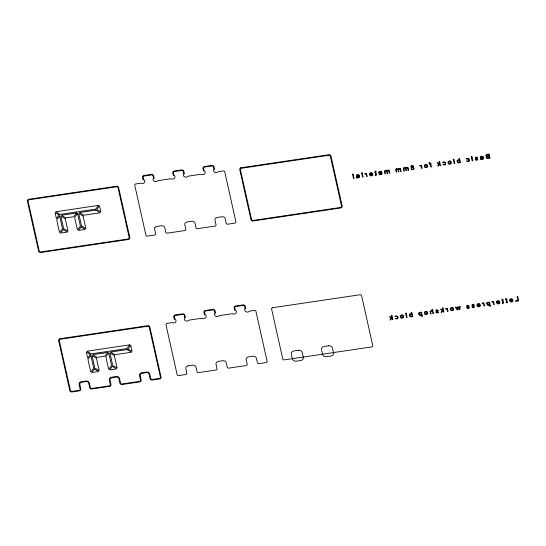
<?xml version="1.0" encoding="UTF-8"?>
<svg xmlns="http://www.w3.org/2000/svg" width="546" height="546" viewBox="0 0 546 546"><rect width="100%" height="100%" fill="white"/><g stroke="black" fill="none" stroke-linecap="round" stroke-linejoin="round"><path stroke-width="0.82" d="M437.694 310.701C436.554 310.851 434.596 312.51 437.018 313.022C441.427 311.015 435.988 313.486 436.595 311.875A3.208 2.778 4.9 0 1 437.025 311.684C441.12 309.923 434.275 309.002 436.261 310.845M468.495 306.135L467.826 306.49M476.788 158.156C474.89 158.053 474.576 160.592 476.897 160.251C479.975 158.306 475.621 160.736 475.948 159.139A3.208 2.778 4.9 0 1 476.378 158.947C480.494 157.2 473.512 156.306 475.614 158.115M473.491 305.535C471.567 305.439 471.307 307.985 473.607 307.63C476.638 305.623 472.379 308.128 472.652 306.524A3.208 2.778 4.9 0 1 473.082 306.333C477.197 304.6 470.181 303.672 472.317 305.494M467.97 306.429C465.711 306.518 466.762 309.173 468.652 308.34C471.232 306.238 466.926 309.043 467.396 307.302A3.208 2.778 4.9 0 1 467.826 307.111C471.956 305.391 465.015 304.45 467.062 306.272M370.195 174.959C368.755 176.085 373.43 176.495 372.829 174.338C372.932 172.051 368.85 172.181 369.478 174.522M477.723 305.897C476.276 307.064 481.081 307.398 480.343 305.187C480.35 302.955 476.371 303.18 477.006 305.46M497.269 302.996C495.823 304.115 500.505 304.531 499.897 302.375C500.006 300.082 495.911 300.225 496.546 302.559M510.394 301.051C508.954 302.218 513.752 302.552 513.015 300.341C513.028 298.109 509.036 298.334 509.677 300.607M358.811 175.525L359.384 175.362M381.32 172.188L381.9 172.017M482.76 157.132L483.333 156.968M502.661 302.812L502.334 303.323M506.401 302.252L506.081 302.764M372.085 173.826L370.004 174.133A1.201 1.037 4.9 0 1 370.079 173.553A1.085 0.942 4.9 0 1 372.085 173.826M369.512 174.659L372.208 174.263A1.194 1.037 4.9 0 1 370.065 175.027M356.702 178.037L357.296 177.948A1.167 1.01 4.9 0 0 357.35 177.539C359.493 178.842 360.647 175.71 358.688 175.969A3.194 2.771 4.9 0 0 358.408 175.962L358.156 175.969M477.532 305.071L479.606 304.764A1.085 0.942 4.9 0 0 477.62 304.497A1.201 1.037 4.9 0 0 477.552 305.064M510.203 300.218L512.284 299.911A1.085 0.942 4.9 0 0 510.292 299.645A1.201 1.037 4.9 0 0 510.223 300.218M477.04 305.596L479.736 305.194M496.58 302.696L499.283 302.293M509.711 300.75L512.407 300.348M188.158 365.861L192.656 365.192A2.867 2.484 4.9 0 1 196.014 367.233L197.092 372.044L198.123 372.672L216.421 369.956L217.11 369.076L216.032 364.257A2.819 2.443 4.9 0 1 216.202 362.851L216.878 362.012A2.976 2.58 4.9 0 1 218.359 361.384L222.857 360.715A2.867 2.484 4.9 0 1 226.215 362.749L227.293 367.567L228.324 368.188L246.621 365.472L247.311 364.592L246.232 359.78A2.819 2.443 4.9 0 1 246.403 358.367L247.079 357.534A2.976 2.58 4.9 0 1 248.56 356.9L253.057 356.231A2.867 2.484 4.9 0 1 256.415 358.265L257.494 363.083L258.524 363.711L266.503 362.524L267.192 361.643L255.856 310.981L254.825 310.353L249.488 311.152A2.641 2.286 4.9 0 1 245.83 311.691A2.641 2.286 4.9 0 1 245.113 308.497L244.553 305.992L243.523 305.364L235.387 306.572L234.691 307.453L235.251 309.964A2.641 2.286 4.9 0 1 235.968 313.158A2.641 2.286 4.9 0 1 232.303 313.697L219.287 315.629A2.641 2.286 4.9 0 1 215.629 316.175A2.641 2.286 4.9 0 1 214.912 312.981L214.353 310.476L213.322 309.848L205.187 311.056L204.491 311.937L205.05 314.441A2.641 2.286 4.9 0 1 205.767 317.635A2.641 2.286 4.9 0 1 202.109 318.181L189.087 320.113A2.641 2.286 4.9 0 1 185.428 320.659A2.641 2.286 4.9 0 1 184.712 317.458L184.152 314.953L183.122 314.332L174.986 315.54L174.29 316.421L174.85 318.925A2.641 2.286 4.9 0 1 175.798 321.758A2.839 2.457 4.9 0 1 174.911 322.706L173.621 323.041L172.522 322.57L166.571 323.457L165.875 324.338L177.211 375L178.242 375.621L186.22 374.44L186.909 373.56L185.831 368.741A2.819 2.443 4.9 0 1 186.002 367.328L186.677 366.496A2.976 2.58 4.9 0 1 188.158 365.861M375.443 174.795L375.266 175.286M380.705 173.068C382.801 173.027 380.835 174.911 379.92 173.737A1.474 1.276 4.9 0 1 379.702 173.212M459.104 160.326L457.671 160.613L458.128 162.278A0.962 0.839 4.9 0 0 459.616 161.964M437.742 310.49L436.902 310.217A0.785 0.682 4.9 0 0 436.186 310.845M459.193 308.606L458.121 306.668L457.487 306.756L457.371 309.254L456.026 306.975L455.405 307.07L457.193 310.019L457.889 309.91L458.005 307.425L459.254 309.712L459.855 309.623L460.278 306.347L459.657 306.436L459.302 308.804M477.095 157.76L476.255 157.48A0.785 0.682 4.9 0 0 475.539 158.108M473.805 305.139L473.013 304.859A0.785 0.682 4.9 0 0 472.249 305.494M468.543 305.917L467.704 305.644A0.785 0.682 4.9 0 0 466.987 306.272M424.413 313.302C424.46 315.404 428.869 314.851 427.579 312.394A1.658 1.44 4.9 0 0 426.822 311.548M424.392 166.339C424.597 168.714 428.835 167.806 427.573 165.499A1.658 1.44 4.9 0 0 426.815 164.66M450.32 309.384C450.532 311.759 454.763 310.851 453.508 308.545A1.658 1.44 4.9 0 0 452.75 307.705M480.535 158.313L480.343 157.46A2.812 2.437 4.9 0 1 480.296 157.139M507.152 301.672L506.749 299.877L507.104 299.392L505.821 298.471L506.06 299.549L505.466 299.638L506.156 299.966L506.599 302.04M459.821 162.299L460.483 162.633L459.52 158.354L458.927 158.442L459.275 159.985L458.074 159.725L457.104 160.463L457.084 161.684L457.76 162.647A1.372 1.194 4.9 0 0 459.903 162.339M407.548 167.758L407.446 167.294L407.978 167.213L408.674 170.325L408.08 170.413C408.592 167.021 404.443 167.035 406.565 170.632L405.971 170.721C406.633 167.131 402.122 167.636 404.456 170.946L403.863 171.035L403.385 168.912A1.263 1.092 4.9 0 1 404.217 167.588M400 168.878L399.897 168.414L400.436 168.332L401.133 171.444L400.539 171.533C401.037 168.12 396.867 168.188 399.024 171.758L398.43 171.84C398.914 168.195 394.581 168.816 396.915 172.065L396.321 172.154L395.843 170.031M388.718 170.55L388.609 170.086L389.148 170.004L389.844 173.116L389.25 173.205C389.673 169.704 385.565 169.956 387.735 173.43L387.141 173.519C387.762 169.867 383.265 170.495 385.626 173.744L385.032 173.833L384.555 171.71M412.155 316.27L412.81 316.605L411.855 312.326L411.261 312.414L411.602 313.957L410.367 313.704L409.425 314.462L409.411 315.649L410.087 316.612A1.372 1.194 4.9 0 0 412.237 316.311M214.639 169.485L213.909 166.223L212.449 165.336L203.801 166.619L202.819 167.868L203.549 171.137M245.85 308.94L245.12 305.678L243.653 304.791L235.012 306.074L234.022 307.323L234.753 310.592M184.439 173.969L183.709 170.7L182.248 169.82L173.601 171.103L172.618 172.352L173.348 175.614M215.65 313.424L214.919 310.162L213.459 309.275L204.811 310.558L203.822 311.807L204.559 315.069M154.238 178.453L153.508 175.184L152.047 174.297L143.4 175.58L142.417 176.829L143.148 180.098M185.449 317.909L184.719 314.639L183.258 313.752L174.611 315.035L173.621 316.284L174.358 319.553M480.555 158.401L480.657 158.9A2.3 1.993 4.9 0 1 480.692 159.644L481.244 159.555A1.167 1.01 4.9 0 0 481.299 159.139C483.558 160.456 484.486 157.241 482.637 157.569A3.194 2.771 4.9 0 0 482.357 157.569L482.104 157.576A6.525 5.658 4.9 0 1 480.985 157.569M378.91 172.516L379.224 173.956A2.3 1.993 4.9 0 1 379.252 174.7L379.804 174.604A1.167 1.01 4.9 0 0 379.866 174.194C381.9 175.512 383.231 172.447 381.204 172.625A3.194 2.771 4.9 0 0 380.924 172.625L380.671 172.625A6.525 5.658 4.9 0 1 379.545 172.625M375.791 174.556L375.341 172.481L374.658 172.154L375.252 172.072L375.006 170.987L376.29 171.915L375.935 172.393L376.337 174.188A3.324 2.88 4.9 0 1 376.426 174.781M502.859 302.593L502.416 300.518L501.726 300.191L502.32 300.102L502.081 299.024L503.357 299.952L503.009 300.43L503.412 302.225A3.324 2.88 4.9 0 1 503.494 302.812M357.125 176.378A5.46 4.737 4.9 0 0 358.19 176.399C360.203 176.276 358.415 178.289 357.412 177.081A1.474 1.276 4.9 0 1 357.186 176.556M356.743 178.044A2.3 1.993 4.9 0 0 356.702 177.3L356.395 175.86A2.812 2.437 4.9 0 1 356.347 175.532M356.306 175.519A1.611 1.392 4.9 0 1 359.248 175.423M358.886 175.484A1.147 0.99 4.9 0 0 357.07 175.341A0.723 0.628 4.9 0 0 357.023 175.812M358.156 175.955A6.525 5.658 4.9 0 1 357.036 175.962M366.148 174.338A0.751 0.655 4.9 0 0 364.981 174.194C363.977 172.754 366.775 174.201 366.045 173.437L366.55 173.362L367.246 176.474L366.653 176.556L366.284 174.938A2.423 2.102 4.9 0 0 366.073 174.379M376.563 174.897A1.283 1.112 4.9 0 1 375.286 175.205M380.698 173.055A5.46 4.737 4.9 0 1 379.634 173.034M378.917 172.516A2.812 2.437 4.9 0 1 378.863 172.195M378.822 172.174A1.611 1.392 4.9 0 1 381.756 172.079M381.401 172.14A1.147 0.99 4.9 0 0 379.586 172.004A0.723 0.628 4.9 0 0 379.538 172.468M385.421 170.475A1.379 1.194 4.9 0 1 386.643 170.898M386.575 170.871A1.188 1.031 4.9 0 1 388.636 170.605M384.493 171.724A1.263 1.092 4.9 0 1 385.387 170.379M396.703 168.803A1.379 1.194 4.9 0 1 397.932 169.226M397.863 169.199A1.188 1.031 4.9 0 1 399.925 168.926M395.782 170.045A1.263 1.092 4.9 0 1 396.669 168.707M404.252 167.683A1.379 1.194 4.9 0 1 405.473 168.107M405.405 168.079A1.188 1.031 4.9 0 1 407.466 167.806M413.076 167.199A1.481 1.283 4.9 0 1 413.902 169.048A1.481 1.283 4.9 0 1 411.684 169.397A1.481 1.283 4.9 0 1 411.609 167.431M411.623 167.513A1.263 1.092 4.9 0 1 411.104 165.95A1.263 1.092 4.9 0 1 412.933 165.684A1.263 1.092 4.9 0 1 413.104 167.301M421.068 166.189A0.751 0.655 4.9 0 0 419.901 166.045C418.898 164.605 421.696 166.052 420.959 165.288L421.464 165.213L422.16 168.318L421.567 168.407L421.205 166.789A2.423 2.102 4.9 0 0 420.993 166.23M424.378 166.339A1.781 1.542 4.9 0 1 426.849 164.585M450.457 161.145A1.658 1.44 4.9 0 1 451.201 161.991C452.477 164.223 448.341 165.233 448.048 162.899A1.781 1.542 4.9 0 1 450.498 161.077M459.131 160.306A1.563 1.358 4.9 0 1 459.561 161.138A2.109 1.829 4.9 0 1 459.63 161.957M481.074 157.985A5.46 4.737 4.9 0 0 482.138 157.999C484.234 157.978 482.248 159.848 481.36 158.688A1.474 1.276 4.9 0 1 481.135 158.156M480.255 157.118A1.611 1.392 4.9 0 1 483.196 157.023M482.835 157.091A1.147 0.99 4.9 0 0 481.019 156.948A0.723 0.628 4.9 0 0 480.971 157.419M402.791 315.117A1.658 1.44 4.9 0 1 403.535 315.963C404.825 318.25 400.566 319.198 400.361 316.796A1.781 1.542 4.9 0 1 402.825 315.042M424.385 313.233A1.781 1.542 4.9 0 1 426.856 311.479M447.003 309.234A0.751 0.655 4.9 0 0 445.836 309.091C444.833 307.651 447.631 309.097 446.894 308.333L447.399 308.258L448.095 311.363L447.502 311.452L447.14 309.835A2.423 2.102 4.9 0 0 446.928 309.275M450.313 309.384A1.781 1.542 4.9 0 1 452.784 307.63M479.77 305.187A1.194 1.037 4.9 0 1 477.593 305.965M483.449 303.822A0.751 0.655 4.9 0 0 482.282 303.678C481.279 302.245 484.077 303.692 483.34 302.921L483.845 302.846L484.541 305.958L483.947 306.047L483.585 304.429A2.423 2.102 4.9 0 0 483.374 303.863M493.222 302.375A0.751 0.655 4.9 0 0 492.055 302.231C491.045 300.791 493.85 302.238 493.113 301.474L493.618 301.399L494.314 304.504L493.72 304.593L493.359 302.975A2.423 2.102 4.9 0 0 493.147 302.416M497.167 301.597A1.085 0.942 4.9 0 1 499.16 301.856L497.072 302.17A1.201 1.037 4.9 0 1 497.153 301.59M499.31 302.286A1.194 1.037 4.9 0 1 497.14 303.064M503.63 302.934A1.283 1.112 4.9 0 1 502.361 303.242M507.377 302.382A1.283 1.112 4.9 0 1 506.101 302.682M507.138 301.672A3.324 2.88 4.9 0 1 507.241 302.259M512.441 300.341A1.194 1.037 4.9 0 1 510.264 301.112M430.105 311.513L430.603 313.964L431.197 313.875C428.685 310.21 433.742 310.285 432.862 313.629L433.456 313.541L432.493 309.261L431.9 309.35C433.79 311.725 429.893 309.869 430.105 311.473M485.858 155.364L486.786 156.402L486.049 157.296L486.616 158.34L490.062 158.244L489.107 153.965L486.561 154.422L485.858 155.323M418.707 313.609C418.393 316.741 422.577 314.018 421.867 316.489L422.461 316.4L421.498 312.1L420.939 312.182C421.15 312.667 418.509 311.773 418.707 313.609M486.725 303.515C486.411 306.647 490.595 303.924 489.885 306.395L490.479 306.306L489.516 302.006L488.957 302.088C489.216 302.614 486.486 301.651 486.725 303.515M398.054 317.656C398.205 320.522 393.413 317.806 395.932 318.461C397.229 319.226 398.048 317.24 396.962 316.468C391.7 317.567 397.85 313.684 398.054 317.656M445.727 163.691C445.952 166.407 441.148 164.08 443.502 164.421C444.662 165.315 445.782 163.513 444.751 162.612C439.455 163.322 445.434 159.835 445.727 163.691M469.369 160.183C469.56 163.036 464.714 160.353 467.212 160.961C468.407 161.746 469.355 159.971 468.393 159.104C462.933 159.766 469.246 156.395 469.369 160.183M486.527 155.364L487.052 156.054L488.861 155.876L488.561 154.559L486.534 155.317M409.916 314.946L410.455 316.243A0.962 0.839 4.9 0 0 411.95 315.929A2.109 1.829 4.9 0 0 411.896 315.11A1.563 1.358 4.9 0 0 411.466 314.278L410.442 314.168L409.916 314.946M421.369 314.155C418.25 317.922 419.369 309.07 421.369 314.155M486.711 157.289L487.325 158.047L489.298 157.849L488.97 156.368L487.168 156.702L486.711 157.289M489.387 304.061C486.343 307.889 487.298 298.969 489.387 304.061M403.125 316.844C399.706 320.673 401.126 311.793 403.125 316.844M427.149 166.38C423.641 170.209 425.211 161.336 427.149 166.38M427.149 313.274C423.751 317.096 425.143 308.237 427.149 313.274M450.791 162.872C447.31 166.687 448.839 157.835 450.791 162.872M453.084 309.425C449.713 313.274 451.051 304.368 453.084 309.425M79.75 383.756L80.876 389.523L79.893 390.772L71.41 392.035L69.943 391.148L58.511 340.042L59.494 338.793L148.259 325.614L149.727 326.501L161.166 377.607L160.176 378.863L151.692 380.118L150.232 379.231L149.099 374.194A2.239 1.938 4.9 0 0 146.478 372.604L141.98 373.273A2.348 2.034 4.9 0 0 140.813 373.764L140.11 375.17L141.278 380.562L140.295 381.811L121.492 384.602L120.031 383.715L118.898 378.671A2.239 1.938 4.9 0 0 116.278 377.088L111.78 377.75A2.348 2.034 4.9 0 0 110.613 378.248L109.91 379.647L111.077 385.039L110.094 386.295L91.291 389.08L89.831 388.199L88.698 383.155A2.239 1.938 4.9 0 0 86.077 381.565L81.579 382.234A2.348 2.034 4.9 0 0 80.412 382.732L79.75 383.756M439.175 164.128L438.37 165.916L437.667 166.018L438.691 163.841L437.121 162.885L437.885 162.776L439.557 163.82L439.018 161.398L439.612 161.309L440.567 165.588L439.974 165.677L439.175 164.128M391.509 318.1L390.704 319.881L390.001 319.99L391.025 317.806L389.448 316.857L390.219 316.741L391.892 317.786L391.352 315.37L391.946 315.281L392.902 319.56L392.308 319.642L391.509 318.1M442.594 310.517L441.789 312.298L441.086 312.408L442.11 310.224L440.54 309.275L441.305 309.159L442.977 310.203L442.437 307.787L443.031 307.698L443.987 311.978L443.393 312.066L442.594 310.517M155.078 227.429L154.791 227.873A2.819 2.443 4.9 0 0 154.627 229.286L155.706 234.104L155.009 234.985L147.031 236.165L146 235.544L134.664 184.882L135.36 184.002L141.312 183.115L142.41 183.586L143.707 183.251A2.839 2.457 4.9 0 0 144.588 182.303A2.641 2.286 4.9 0 0 143.646 179.47L143.079 176.965L143.775 176.085L151.911 174.877L152.941 175.498L153.501 178.003A2.641 2.286 4.9 0 0 154.218 181.204A2.641 2.286 4.9 0 0 157.883 180.658L170.898 178.726A2.641 2.286 4.9 0 0 174.556 178.18A2.641 2.286 4.9 0 0 173.846 174.986L173.28 172.481L173.976 171.601L182.111 170.393L183.142 171.021L183.702 173.526A2.641 2.286 4.9 0 0 184.418 176.72A2.641 2.286 4.9 0 0 188.083 176.174L201.099 174.242A2.641 2.286 4.9 0 0 204.757 173.703A2.641 2.286 4.9 0 0 204.04 170.502L203.481 167.997L204.177 167.117L212.312 165.909L213.343 166.537L213.902 169.042A2.641 2.286 4.9 0 0 214.619 172.236A2.641 2.286 4.9 0 0 218.277 171.697L223.621 170.898L224.652 171.526L235.988 222.188L235.292 223.068L227.32 224.256L226.283 223.628L225.205 218.81A2.867 2.484 4.9 0 0 221.847 216.776L217.349 217.445A2.976 2.58 4.9 0 0 215.868 218.079L215.192 218.912A2.819 2.443 4.9 0 0 215.028 220.325L216.107 225.136L215.411 226.017L197.12 228.733L196.082 228.112L195.011 223.294A2.867 2.484 4.9 0 0 191.646 221.26L187.148 221.929A2.976 2.58 4.9 0 0 185.667 222.556L184.992 223.389A2.819 2.443 4.9 0 0 184.828 224.802L185.906 229.62L185.21 230.501L166.919 233.217L165.888 232.589L164.81 227.778A2.867 2.484 4.9 0 0 161.445 225.737L156.948 226.406A2.976 2.58 4.9 0 0 155.467 227.04L155.078 227.429M79.586 382.719L79.306 383.162A2.819 2.443 4.9 0 0 79.136 384.575L80.214 389.394L79.518 390.274L71.546 391.455L70.509 390.834L59.173 340.172L59.869 339.291L148.13 326.194L149.16 326.815L160.497 377.477L159.801 378.358L151.829 379.545L150.798 378.917L149.72 374.099A2.867 2.484 4.9 0 0 146.355 372.065L141.858 372.734A2.976 2.58 4.9 0 0 140.377 373.368L139.701 374.201A2.819 2.443 4.9 0 0 139.537 375.614L140.615 380.432L139.919 381.313L121.628 384.022L120.598 383.401L119.519 378.583A2.867 2.484 4.9 0 0 116.155 376.549L111.657 377.218A2.976 2.58 4.9 0 0 110.176 377.846L109.5 378.685A2.819 2.443 4.9 0 0 109.336 380.091L110.415 384.91L109.719 385.79L91.428 388.506L90.397 387.885L89.319 383.067A2.867 2.484 4.9 0 0 85.961 381.033L81.456 381.695A2.976 2.58 4.9 0 0 79.975 382.33L79.586 382.719M28.283 199.338L27.3 200.587L38.739 251.692L40.199 252.58L128.972 239.407L129.955 238.152L118.516 187.046L117.056 186.159L28.283 199.338M28.658 199.836L27.969 200.716L39.305 251.378L40.336 251.999L128.597 238.902L129.286 238.022L117.95 187.36L116.919 186.739L28.658 199.836M59.186 215.063L56.422 218.571L55.078 212.578L59.186 215.063M59.698 216.223L56.736 219.977L59.548 232.535L62.503 228.781L59.698 216.223M63.281 229.6L60.524 233.101L67.376 232.084L63.281 229.6M76.611 212.981L73.662 216.728L65.848 217.888L61.466 215.233L76.611 212.981M77.58 213.561L74.631 217.301L77.436 229.852L80.385 226.112L77.58 213.561M81.156 226.938L78.385 230.453L85.272 229.429L81.156 226.938M98.56 205.392L95.611 209.138L60.108 214.407L55.719 211.752L98.56 205.392M99.522 205.978L96.758 209.48L100.86 211.964L99.522 205.978M90.39 354.518L87.633 358.026L86.288 352.033L90.39 354.518M90.902 355.678L87.947 359.432L90.759 371.99L93.714 368.236L90.902 355.678M240.622 167.82L239.639 169.069L251.078 220.181L252.539 221.062L341.311 207.89L342.294 206.641L330.856 155.535L329.395 154.648L240.622 167.82M240.998 168.318L240.308 169.205L251.645 219.867L252.675 220.488L340.936 207.391L341.625 206.511L330.289 155.849L329.258 155.221L240.998 168.318M94.485 369.055L91.728 372.556L98.587 371.539L94.485 369.055M107.821 352.436L104.873 356.183L97.058 357.343L92.677 354.688L107.821 352.436M108.784 353.016L105.835 356.763L108.647 369.308L111.596 365.567L108.784 353.016M112.367 366.393L109.596 369.908L116.482 368.884L112.367 366.393M129.771 344.847L126.815 348.594L91.319 353.863L86.93 351.208L129.771 344.847M130.733 345.434L127.969 348.935L132.071 351.419L130.733 345.434M272.208 307.773L271.512 308.661L282.855 359.323L283.886 359.944L372.14 346.846L372.836 345.966L361.5 295.304L360.469 294.676L272.208 307.773M428.965 162.858L429.989 163.397L430.139 163.923L429.456 164.025L429.552 164.442L430.234 164.339L430.835 167.035L431.429 166.946L430.828 164.25L431.238 163.759L430.733 163.834L430.146 162.783L428.965 162.858M95.83 210.135L79.395 212.571L83.777 215.226L100.211 212.79L95.83 210.135M353.16 174.14L352.566 174.229L353.521 178.508L354.115 178.419L353.16 174.14M362.155 172.809L361.561 172.898L361.698 173.492L362.291 173.403L362.155 172.809M453.849 159.2L453.255 159.289L454.211 163.561L454.804 163.472L453.849 159.2M471.846 156.525L471.253 156.613L471.389 157.214L471.983 157.125L471.846 156.525M362.421 173.976L361.827 174.058L362.524 177.17L363.117 177.081L362.421 173.976M472.113 157.692L471.519 157.78L472.215 160.893L472.809 160.804L472.113 157.692M127.041 349.59L110.599 352.027L114.981 354.682L131.422 352.245L127.041 349.59M406.183 313.165L405.589 313.254L406.545 317.533L407.139 317.444L406.183 313.165M517.745 296.608L517.089 296.71L517.936 300.491L515.499 300.853L515.608 301.344L518.7 300.887L517.745 296.608M298.464 350.273L293.966 350.935A3.269 2.832 4.9 0 0 291.325 354.197L292.397 358.893A3.29 2.846 4.9 0 0 296.26 361.172L300.757 360.524A3.242 2.812 4.9 0 0 303.317 357.275L302.266 352.573A3.242 2.812 4.9 0 0 298.464 350.273M328.665 345.789L324.167 346.457A3.269 2.832 4.9 0 0 321.526 349.713L322.597 354.415A3.29 2.846 4.9 0 0 326.46 356.688L330.958 356.04A3.242 2.812 4.9 0 0 333.517 352.791L332.466 348.089A3.242 2.812 4.9 0 0 328.665 345.789M83.101 216.032L78.713 213.37L81.525 225.942L85.913 228.603L83.101 216.032M65.213 218.714L60.838 216.066L63.643 228.61L68.018 231.258L65.213 218.714M114.305 355.487L109.917 352.825L112.735 365.397L117.124 368.059L114.305 355.487M96.417 358.169L92.042 355.521L94.854 368.065L99.222 370.714L96.417 358.169M411.698 167.076A0.826 0.71 4.9 0 0 412.981 166.571A0.826 0.71 4.9 0 0 411.814 165.847A0.826 0.71 4.9 0 0 411.698 167.076M412.005 169.192A1.044 0.901 4.9 0 0 413.636 168.564A1.044 0.901 4.9 0 0 412.162 167.636A1.044 0.901 4.9 0 0 412.005 169.192"/></g></svg>
